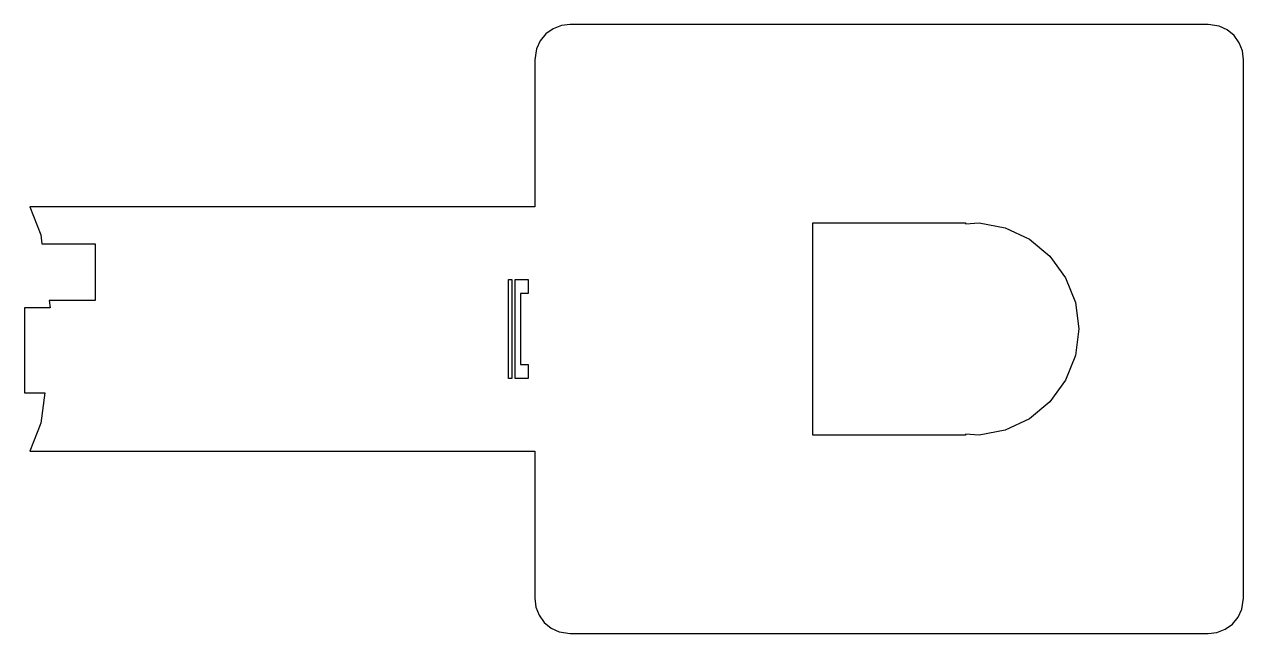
# Model space of a CAD drawing. Header units: metres. Extents: x -100 to 72, y -43 to 43.
import ezdxf

# ---------------------------------------------------------------- set-up
doc = ezdxf.new("R2010")
doc.units = ezdxf.units.M

msp = doc.modelspace()

# ---------------------------------------------------------------- linework, layer by layer
for p, q in [((-23.005, 43.005), (-24.2484, 42.8479)), ((67.005, 43.005), (-23.005, 43.005)), ((68.5501, 42.7603), (67.005, 43.005)), ((-26.4277, 41.6498), (-27.2266, 40.6841)), ((-25.4138, 42.3865), (-26.4277, 41.6498)), ((-24.2484, 42.8479), (-25.4138, 42.3865)), ((69.6841, 42.2266), (68.5501, 42.7603)), ((70.6498, 41.4277), (69.6841, 42.2266)), ((71.3865, 40.4138), (70.6498, 41.4277)), ((-27.2266, 40.6841), (-27.7603, 39.5501)), ((71.8479, 39.2484), (71.3865, 40.4138)), ((-27.7603, 39.5501), (-28.005, 38.005)), ((-28.005, 38.005), (-28.005, 17.255)), ((72.005, 38.005), (71.8479, 39.2484)), ((72.005, -38.005), (72.005, 38.005)), ((-28.005, 17.255), (-99.2448, 17.255)), ((-99.2448, 17.255), (-97.6808, 13.3049)), ((11.25, -15), (11.25, 15)), ((11.25, 15), (32.75, 15)), ((32.75, 15), (32.75, 14.8482)), ((32.75, 14.8482), (34.6918, 14.9704)), ((34.6918, 14.9704), (38.3853, 14.2658)), ((38.3853, 14.2658), (41.7874, 12.6649)), ((-97.6808, 13.3049), (-97.5159, 12)), ((41.7874, 12.6649), (44.6845, 10.2682)), ((-97.5159, 12), (-90, 12)), ((-90, 12), (-90, 4)), ((44.6845, 10.2682), (46.8946, 7.2263)), ((-31.6922, -7), (-31.6922, 7)), ((-31.6922, 7), (-31.25, 7)), ((-31.25, 7), (-31.25, -7)), ((-30.7688, -7), (-30.7688, 7)), ((-30.7688, 7), (-28.9428, 7)), ((-28.9428, 7), (-28.9428, 5)), ((46.8946, 7.2263), (48.2787, 3.7304)), ((-90, 4), (-96.5053, 4)), ((-96.5053, 4), (-96.379, 3)), ((-28.9428, 5), (-30, 5)), ((-30, 5), (-30, -5)), ((48.2787, 3.7304), (48.75, 0)), ((-96.379, 3), (-100, 3)), ((-100, 3), (-100, -9)), ((48.75, 0), (48.2787, -3.7304)), ((-30, -5), (-28.9428, -5)), ((-28.9428, -5), (-28.9428, -7)), ((48.2787, -3.7304), (46.8946, -7.2263)), ((-31.25, -7), (-31.6922, -7)), ((-28.9428, -7), (-30.7688, -7)), ((46.8946, -7.2263), (44.6845, -10.2682)), ((-100, -9), (-97.137, -9)), ((-97.137, -9), (-97.6808, -13.3049)), ((44.6845, -10.2682), (41.7874, -12.6649)), ((-97.6808, -13.3049), (-99.2448, -17.255)), ((41.7874, -12.6649), (38.3853, -14.2658)), ((32.75, -15), (11.25, -15)), ((34.6918, -14.9704), (32.75, -14.8482)), ((32.75, -14.8482), (32.75, -15)), ((38.3853, -14.2658), (34.6918, -14.9704)), ((-99.2448, -17.255), (-28.005, -17.255)), ((-28.005, -17.255), (-28.005, -38.005)), ((-28.005, -38.005), (-27.8479, -39.2484)), ((-27.8479, -39.2484), (-27.3865, -40.4138)), ((71.2266, -40.6841), (71.7603, -39.5501)), ((71.7603, -39.5501), (72.005, -38.005)), ((-27.3865, -40.4138), (-26.6498, -41.4277)), ((70.4277, -41.6498), (71.2266, -40.6841)), ((-26.6498, -41.4277), (-25.6841, -42.2266)), ((-25.6841, -42.2266), (-24.5501, -42.7603)), ((-24.5501, -42.7603), (-23.005, -43.005)), ((67.005, -43.005), (68.2484, -42.8479)), ((68.2484, -42.8479), (69.4138, -42.3865)), ((69.4138, -42.3865), (70.4277, -41.6498)), ((-23.005, -43.005), (67.005, -43.005))]:
    msp.add_line(p, q)

doc.saveas('drawing.dxf')
